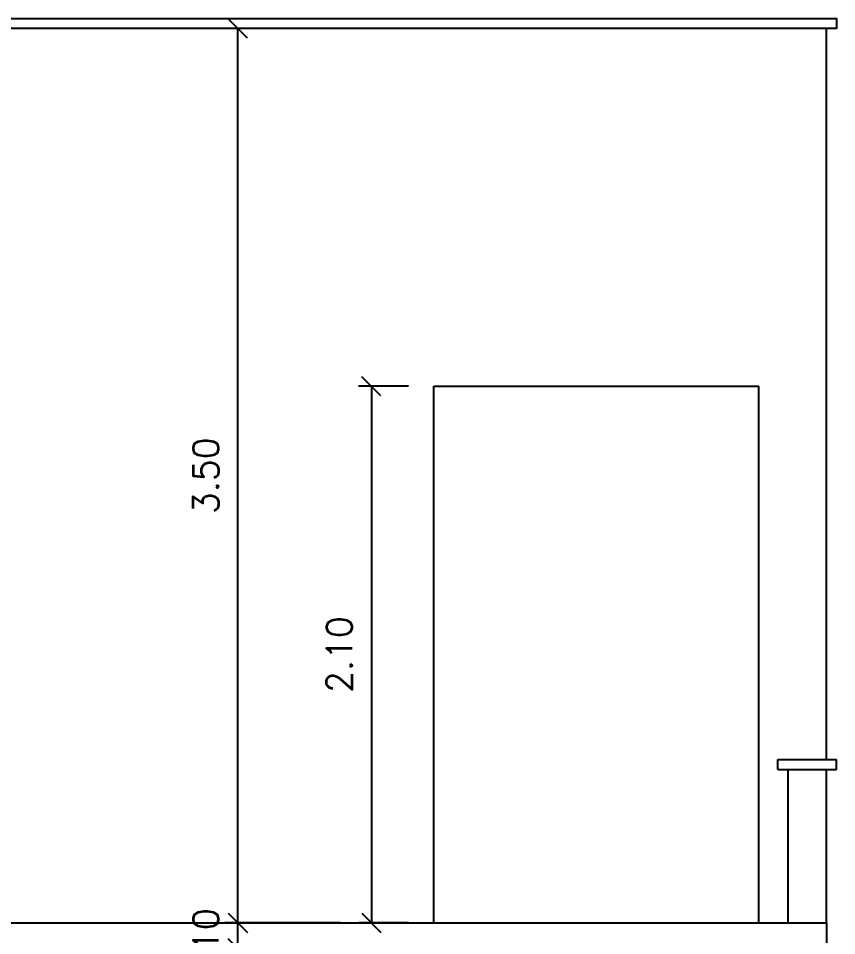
# Model space of a CAD drawing. Header units: millimetres. Extents: x 45003 to 46969, y 6653 to 6979.
# Drawn here: x 45086.751 to 45089.952, y 6796.898 to 6800.488 of the extents above; entities that cross this region are included whole.
import ezdxf

# ---------------------------------------------------------------- set-up
doc = ezdxf.new("R2010")
doc.units = ezdxf.units.MM
for name, color, linetype in [('ARQ-ALVENARIA', 4, 'Continuous'), ('ARQ-COTAS', 30, 'Continuous'), ('ARQ-PENA-01', 1, 'Continuous'), ('ARQ-PENA-02', 2, 'Continuous'), ('ARQ-PENA-06', 6, 'Continuous')]:
    doc.layers.add(name, color=color, linetype=linetype)
doc.styles.add('Romans_Anot', font='romans.shx')
doc.dimstyles.new('Escala 1-50', dxfattribs={"dimscale": 0.5, "dimtxt": 0.2, "dimasz": 0.15, "dimexe": 0.1, "dimexo": 0.2, "dimgap": 0.15, "dimtad": 1, "dimzin": 4, "dimdsep": 46, "dimtxsty": 'Romans_Anot', "dimblk": 'OBLIQUE', "dimcen": 0.25, "dimclrd": 256, "dimclre": 256, "dimclrt": 2, "dimadec": 0, "dimazin": 0, "dimtfac": 1, "dimtix": 1, "dimtmove": 2, "dimatfit": 3, "dimfxl": 0, "dimlwd": -1, "dimlwe": -1, "dimarcsym": 0})

# ---------------------------------------------------------------- blocks, each defined once
blk = doc.blocks.new('_Oblique')
at = {"color": 0, "linetype": 'ByBlock', "lineweight": -2}
blk.add_line((-0.5, -0.5), (0.5, 0.5), dxfattribs=at)
blk = doc.blocks.new('*D178')
at = {"layer": 'ARQ-COTAS', "transparency": 16777216}
for p, q in [((45087.6094, 6796.9484), (45087.6094, 6797.0234)), ((45088.0118, 6796.9484), (45087.5594, 6796.9484)), ((45087.6094, 6796.8484), (45087.6094, 6796.9484)), ((45088.0118, 6796.8484), (45087.5594, 6796.8484)), ((45087.6094, 6796.8484), (45087.6094, 6796.7734))]:
    blk.add_line(p, q, dxfattribs=at)
at = {"layer": 'Defpoints', "color": 0, "transparency": 16777216}
for p in [(45087.6094, 6796.9484), (45088.1118, 6796.9484), (45088.1118, 6796.8484)]:
    blk.add_point(p, dxfattribs=at)
at = {"layer": 'ARQ-COTAS', "transparency": 16777216, "xscale": 0.075, "yscale": 0.075, "zscale": 0.075}
for p, rotation in [((45087.6094, 6796.9484), 270), ((45087.6094, 6796.8484), 90)]:
    blk.add_blockref('_Oblique', p, dxfattribs=dict(at, rotation=rotation))
at = {"layer": 'ARQ-COTAS', "color": 2, "transparency": 16777216, "insert": (45087.4844, 6796.8984), "char_height": 0.1, "attachment_point": 5, "rotation": 90, "style": 'Romans_Anot'}
blk.add_mtext('.10', dxfattribs=at)
blk = doc.blocks.new('*D179')
at = {"layer": 'ARQ-COTAS', "transparency": 16777216}
for p, q in [((45088.0857, 6800.4484), (45087.5594, 6800.4484)), ((45087.6094, 6796.9484), (45087.6094, 6800.4484)), ((45088.0118, 6796.9484), (45087.5594, 6796.9484))]:
    blk.add_line(p, q, dxfattribs=at)
at = {"layer": 'Defpoints', "color": 0, "transparency": 16777216}
for p in [(45087.6094, 6800.4484), (45088.1857, 6800.4484), (45088.1118, 6796.9484)]:
    blk.add_point(p, dxfattribs=at)
at = {"layer": 'ARQ-COTAS', "transparency": 16777216, "xscale": 0.075, "yscale": 0.075, "zscale": 0.075}
for p, rotation in [((45087.6094, 6800.4484), 90), ((45087.6094, 6796.9484), 270)]:
    blk.add_blockref('_Oblique', p, dxfattribs=dict(at, rotation=rotation))
at = {"layer": 'ARQ-COTAS', "color": 2, "transparency": 16777216, "insert": (45087.4844, 6798.6984), "char_height": 0.1, "attachment_point": 5, "rotation": 90, "style": 'Romans_Anot'}
blk.add_mtext('3.50', dxfattribs=at)
blk = doc.blocks.new('*D180')
at = {"layer": 'ARQ-COTAS', "transparency": 16777216}
for p, q in [((45088.2768, 6799.0484), (45088.0818, 6799.0484)), ((45088.1318, 6799.0484), (45088.1318, 6796.9484)), ((45088.2768, 6796.9484), (45088.0818, 6796.9484))]:
    blk.add_line(p, q, dxfattribs=at)
at = {"layer": 'Defpoints', "color": 0, "transparency": 16777216}
for p in [(45088.3768, 6799.0484), (45088.1318, 6796.9484), (45088.3768, 6796.9484)]:
    blk.add_point(p, dxfattribs=at)
at = {"layer": 'ARQ-COTAS', "transparency": 16777216, "xscale": 0.075, "yscale": 0.075, "zscale": 0.075}
for p, rotation in [((45088.1318, 6799.0484), 90), ((45088.1318, 6796.9484), 270)]:
    blk.add_blockref('_Oblique', p, dxfattribs=dict(at, rotation=rotation))
at = {"layer": 'ARQ-COTAS', "color": 2, "transparency": 16777216, "insert": (45088.0068, 6797.9984), "char_height": 0.1, "attachment_point": 5, "rotation": 90, "style": 'Romans_Anot'}
blk.add_mtext('2.10', dxfattribs=at)

msp = doc.modelspace()

# ---------------------------------------------------------------- linework, layer by layer
at = {"layer": 'ARQ-ALVENARIA'}
for p, q in [((45089.7618, 6796.9484), (45089.7618, 6797.5484)), ((45089.9118, 6796.9484), (45089.9118, 6797.5484))]:
    msp.add_line(p, q, dxfattribs=at)
at = {"layer": 'ARQ-PENA-01'}
for p, q in [((45089.9118, 6797.5884), (45089.9118, 6800.4484)), ((45088.3768, 6796.9484), (45088.3768, 6799.0484)), ((45088.3768, 6799.0484), (45089.6468, 6799.0484)), ((45089.6468, 6796.9484), (45089.6468, 6799.0484))]:
    msp.add_line(p, q, dxfattribs=at)
msp.add_lwpolyline([(45082.7218, 6800.4884), (45089.9518, 6800.4884), (45089.9518, 6800.4484), (45082.7218, 6800.4484)], close=True, dxfattribs=at)
at = {"layer": 'ARQ-PENA-02'}
for p, q in [((45089.7218, 6797.5484), (45089.7218, 6797.5884)), ((45089.7218, 6797.5884), (45089.9518, 6797.5884)), ((45089.9518, 6797.5484), (45089.9518, 6797.5884)), ((45089.7218, 6797.5484), (45089.9518, 6797.5484))]:
    msp.add_line(p, q, dxfattribs=at)
at = {"layer": 'ARQ-PENA-06'}
msp.add_line((45089.9118, 6796.9484), (45089.9118, 6796.8484), dxfattribs=at)
msp.add_lwpolyline([(45082.7618, 6796.9484), (45089.9118, 6796.9484)], dxfattribs=at)

# ---------------------------------------------------------------- dimensions: what is measured, and where the dimension line sits
at = {"layer": 'ARQ-COTAS'}
for base, p1, p2, picture, middle in [((45087.6094, 6800.4484), (45088.1118, 6796.9484), (45088.1857, 6800.4484), '*D179', (45087.4844, 6798.6984)), ((45087.6094, 6796.9484), (45088.1118, 6796.8484), (45088.1118, 6796.9484), '*D178', (45087.4844, 6796.8984))]:
    dim = msp.add_linear_dim(base=base, p1=p1, p2=p2, angle=270, dimstyle='Escala 1-50', dxfattribs=at)
    dim.commit()
    dim.dimension.update_dxf_attribs({"geometry": picture, "text_midpoint": middle})
dim = msp.add_aligned_dim(p1=(45088.3768, 6799.0484), p2=(45088.3768, 6796.9484), distance=-0.245, dimstyle='Escala 1-50', dxfattribs=at)
dim.commit()
dim.dimension.update_dxf_attribs({"geometry": '*D180', "text_midpoint": (45088.0068, 6797.9984)})

doc.saveas('drawing.dxf')
